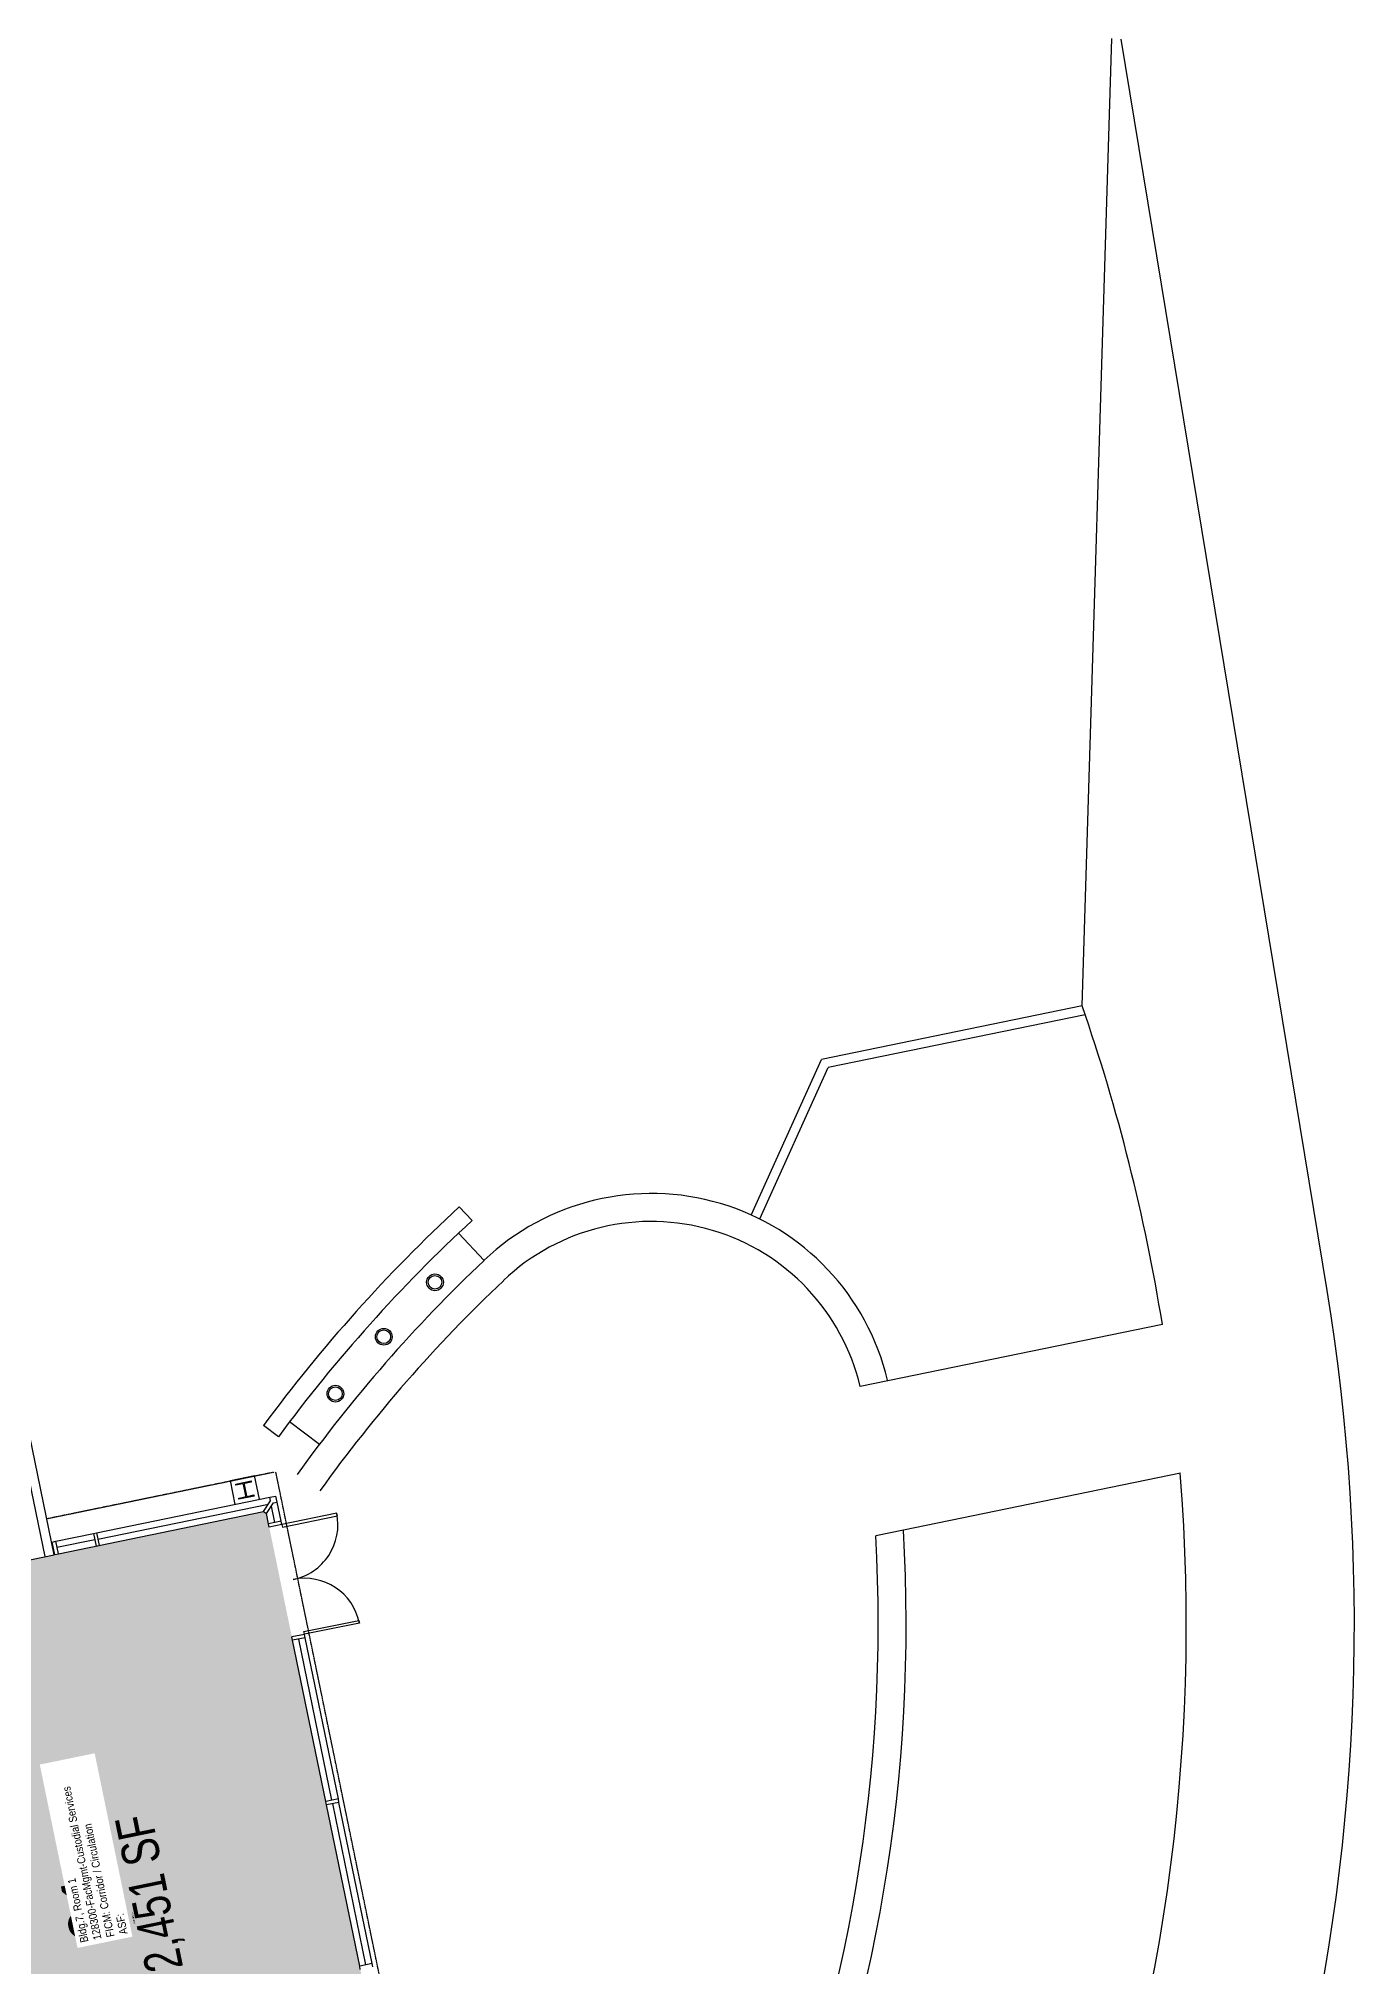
# Model space of a CAD drawing. Header units: inches. Extents: x 69196038 to 69200311, y 27680659 to 27683380.
# Drawn here: x 69199466 to 69200311, y 27682141 to 27683380 of the extents above; entities that cross this region are included whole.
import ezdxf
from ezdxf.enums import TextEntityAlignment as Align

# ---------------------------------------------------------------- set-up
doc = ezdxf.new("R2010")
doc.units = ezdxf.units.IN
doc.header["$MEASUREMENT"] = 0
doc.linetypes.add('DASHED2', pattern=[0.375, 0.25, -0.125])
doc.layers.get('0').update_dxf_attribs({"linetype": 'CONTINUOUS'})
for name, color, linetype in [('A-COLS', 5, 'CONTINUOUS'), ('A-DOOR', 2, 'CONTINUOUS'), ('A-GLAZ', 1, 'CONTINUOUS'), ('A-IDEN-RNUM', 7, 'CONTINUOUS'), ('A-IDEN-SNUM', 4, 'CONTINUOUS'), ('A-IDEN-VNUM', 4, 'CONTINUOUS'), ('A-ROOF', 2, 'CONTINUOUS'), ('A-SITE', 3, 'CONTINUOUS'), ('A-WALL', 5, 'CONTINUOUS'), ('AREA-TEXT', 3, 'CONTINUOUS'), ('Rooms-Category-Color', 7, 'CONTINUOUS'), ('Rooms-College-Color', 7, 'CONTINUOUS'), ('Rooms-Department-Color', 7, 'CONTINUOUS'), ('Rooms-Division-Color', 7, 'CONTINUOUS'), ('Rooms-Information', 7, 'CONTINUOUS')]:
    doc.layers.add(name, color=color, linetype=linetype)
doc.styles.add('Annotative', font='arial.ttf')
doc.styles.add('CP_AREA', font='arial.ttf', dxfattribs={"height": 15})
doc.styles.add('CP_ROOMSNUMBER', font='arial.ttf', dxfattribs={"height": 1})
doc.styles.add('CP_ROOMVNUMBER', font='arial.ttf', dxfattribs={"width": 0.85, "height": 0.075})

# ---------------------------------------------------------------- blocks, each defined once
blk = doc.blocks.new('ADO402')
for p, q in [((-0.476, 0.5), (-0.5, 0.5)), ((-0.5, 0.5), (-0.5, 0)), ((-0.476, 0), (-0.476, 0.5)), ((0.476, 0.499), (0.5, 0.5)), ((0.476, 0), (0.476, 0.499)), ((0.5, 0.5), (0.5, 0)), ((-0.5, 0), (-0.476, 0)), ((0.5, 0), (0.476, 0))]:
    blk.add_line(p, q)
for centre, start, end in [((-0.5, 0), 0, 90), ((0.5, 0), 90, 180)]:
    blk.add_arc(centre, 0.5, start, end)
at = {"style": 'Annotative', "flags": 1}
blk.add_attdef('SILLHT', text='', height=0.1, dxfattribs=at).set_placement((0, 0), align=Align.MIDDLE)

msp = doc.modelspace()

# ---------------------------------------------------------------- hatches: boundary and pattern name
at = {"layer": 'Rooms-Category-Color', "linetype": 'Continuous', "true_color": 0xadadad}
msp.add_hatch(color=253, dxfattribs=at).paths.add_polyline_path([(69199614, 27682423), (69199613.6, 27682425.2), (69199612.2, 27682431.7), (69199610.3, 27682433), (69199478.5, 27682405.8), (69199476.2, 27682405.4), (69199055.1, 27682318.7), (69199047.8, 27682354), (69199043.9, 27682353.1), (69199008.6, 27682345.9), (69198991, 27682342.3), (69198998.3, 27682307), (69198990.7, 27682305.4), (69198955.4, 27682298.2), (69198693.6, 27682244.3), (69198661.8, 27682237.8), (69198649.1, 27682235.1), (69198613.8, 27682227.9), (69198487.5, 27682201.9), (69198480.2, 27682237.2), (69198462.6, 27682233.5), (69198427.3, 27682226.3), (69198423.4, 27682225.5), (69198430.7, 27682190.2), (69198421.8, 27682188.4), (69198386.5, 27682181.1), (69198268.1, 27682156.7), (69198264, 27682176.3), (69198256.8, 27682211.6), (69198256, 27682215.5), (69198138.4, 27682191.3), (69198139.2, 27682187.4), (69198146.5, 27682152.1), (69198150.5, 27682132.6), (69197950.8, 27682091.5), (69197915.5, 27682084.2), (69197623.8, 27682024.2), (69197588.5, 27682016.9), (69197364.5, 27681970.8), (69197365.4, 27681966.4), (69197382.3, 27681884.1), (69197383.2, 27681879.7), (69197579.1, 27681920), (69197586.4, 27681884.8), (69197590.3, 27681885.6), (69197591.3, 27681880.7), (69197626.6, 27681887.9), (69197625.6, 27681892.8), (69197643.2, 27681896.5), (69197635.9, 27681931.7), (69197815.2, 27681968.6), (69197822.4, 27681933.3), (69197826.4, 27681934.1), (69197861.6, 27681941.4), (69197906.2, 27681950.6), (69197941.5, 27681957.8), (69197959.1, 27681961.5), (69197951.8, 27681996.7), (69198209.9, 27682049.8), (69198217.2, 27682014.6), (69198221.1, 27682015.4), (69198279.9, 27682027.5), (69198283.8, 27682028.3), (69198276.5, 27682063.5), (69198328.9, 27682074.3), (69198336.2, 27682039.1), (69198340.1, 27682039.9), (69198375.3, 27682047.1), (69198393, 27682050.7), (69198385.7, 27682086), (69198390.6, 27682087), (69198395.4, 27682063.5), (69198515.7, 27682088.3), (69198510.9, 27682111.8), (69198520.2, 27682113.7), (69198525, 27682090.2), (69198572, 27682099.8), (69198567.2, 27682123.3), (69198588.5, 27682127.7), (69198596.3, 27682089.5), (69198600.3, 27682090.3), (69198670.8, 27682104.8), (69198674.7, 27682105.7), (69198666.8, 27682143.9), (69199340.2, 27682282.4), (69199356.5, 27682203.6), (69199371, 27682133.1), (69199414.4, 27681922), (69199522.9, 27681944.3), (69199525.1, 27681944.8), (69199595.6, 27681959.3), (69199597.8, 27681959.7), (69199703.3, 27681981.4), (69199704.5, 27681983.3), (69199694.3, 27682032.9), (69199693.8, 27682035.1), (69199672.5, 27682138.7), (69199672.1, 27682140.9), (69199650.8, 27682244.5), (69199650.3, 27682246.7), (69199629, 27682350.3), (69199628.5, 27682352.5)])
at = {"layer": 'Rooms-College-Color', "linetype": 'Continuous', "true_color": 0xadadad}
msp.add_hatch(color=253, dxfattribs=at).paths.add_polyline_path([(69199614, 27682423), (69199613.6, 27682425.2), (69199612.2, 27682431.7), (69199610.3, 27682433), (69199478.5, 27682405.8), (69199476.2, 27682405.4), (69199055.1, 27682318.7), (69199047.8, 27682354), (69199043.9, 27682353.1), (69199008.6, 27682345.9), (69198991, 27682342.3), (69198998.3, 27682307), (69198990.7, 27682305.4), (69198955.4, 27682298.2), (69198693.6, 27682244.3), (69198661.8, 27682237.8), (69198649.1, 27682235.1), (69198613.8, 27682227.9), (69198487.5, 27682201.9), (69198480.2, 27682237.2), (69198462.6, 27682233.5), (69198427.3, 27682226.3), (69198423.4, 27682225.5), (69198430.7, 27682190.2), (69198421.8, 27682188.4), (69198386.5, 27682181.1), (69198268.1, 27682156.7), (69198264, 27682176.3), (69198256.8, 27682211.6), (69198256, 27682215.5), (69198138.4, 27682191.3), (69198139.2, 27682187.4), (69198146.5, 27682152.1), (69198150.5, 27682132.6), (69197950.8, 27682091.5), (69197915.5, 27682084.2), (69197623.8, 27682024.2), (69197588.5, 27682016.9), (69197364.5, 27681970.8), (69197365.4, 27681966.4), (69197382.3, 27681884.1), (69197383.2, 27681879.7), (69197579.1, 27681920), (69197586.4, 27681884.8), (69197590.3, 27681885.6), (69197591.3, 27681880.7), (69197626.6, 27681887.9), (69197625.6, 27681892.8), (69197643.2, 27681896.5), (69197635.9, 27681931.7), (69197815.2, 27681968.6), (69197822.4, 27681933.3), (69197826.4, 27681934.1), (69197861.6, 27681941.4), (69197906.2, 27681950.6), (69197941.5, 27681957.8), (69197959.1, 27681961.5), (69197951.8, 27681996.7), (69198209.9, 27682049.8), (69198217.2, 27682014.6), (69198221.1, 27682015.4), (69198279.9, 27682027.5), (69198283.8, 27682028.3), (69198276.5, 27682063.5), (69198328.9, 27682074.3), (69198336.2, 27682039.1), (69198340.1, 27682039.9), (69198375.3, 27682047.1), (69198393, 27682050.7), (69198385.7, 27682086), (69198390.6, 27682087), (69198395.4, 27682063.5), (69198515.7, 27682088.3), (69198510.9, 27682111.8), (69198520.2, 27682113.7), (69198525, 27682090.2), (69198572, 27682099.8), (69198567.2, 27682123.3), (69198588.5, 27682127.7), (69198596.3, 27682089.5), (69198600.3, 27682090.3), (69198670.8, 27682104.8), (69198674.7, 27682105.7), (69198666.8, 27682143.9), (69199340.2, 27682282.4), (69199356.5, 27682203.6), (69199371, 27682133.1), (69199414.4, 27681922), (69199522.9, 27681944.3), (69199525.1, 27681944.8), (69199595.6, 27681959.3), (69199597.8, 27681959.7), (69199703.3, 27681981.4), (69199704.5, 27681983.3), (69199694.3, 27682032.9), (69199693.8, 27682035.1), (69199672.5, 27682138.7), (69199672.1, 27682140.9), (69199650.8, 27682244.5), (69199650.3, 27682246.7), (69199629, 27682350.3), (69199628.5, 27682352.5)])
at = {"layer": 'Rooms-Department-Color', "linetype": 'Continuous', "true_color": 0xacacac}
msp.add_hatch(color=253, dxfattribs=at).paths.add_polyline_path([(69199614, 27682423), (69199613.6, 27682425.2), (69199612.2, 27682431.7), (69199610.3, 27682433), (69199478.5, 27682405.8), (69199476.2, 27682405.4), (69199055.1, 27682318.7), (69199047.8, 27682354), (69199043.9, 27682353.1), (69199008.6, 27682345.9), (69198991, 27682342.3), (69198998.3, 27682307), (69198990.7, 27682305.4), (69198955.4, 27682298.2), (69198693.6, 27682244.3), (69198661.8, 27682237.8), (69198649.1, 27682235.1), (69198613.8, 27682227.9), (69198487.5, 27682201.9), (69198480.2, 27682237.2), (69198462.6, 27682233.5), (69198427.3, 27682226.3), (69198423.4, 27682225.5), (69198430.7, 27682190.2), (69198421.8, 27682188.4), (69198386.5, 27682181.1), (69198268.1, 27682156.7), (69198264, 27682176.3), (69198256.8, 27682211.6), (69198256, 27682215.5), (69198138.4, 27682191.3), (69198139.2, 27682187.4), (69198146.5, 27682152.1), (69198150.5, 27682132.6), (69197950.8, 27682091.5), (69197915.5, 27682084.2), (69197623.8, 27682024.2), (69197588.5, 27682016.9), (69197364.5, 27681970.8), (69197365.4, 27681966.4), (69197382.3, 27681884.1), (69197383.2, 27681879.7), (69197579.1, 27681920), (69197586.4, 27681884.8), (69197590.3, 27681885.6), (69197591.3, 27681880.7), (69197626.6, 27681887.9), (69197625.6, 27681892.8), (69197643.2, 27681896.5), (69197635.9, 27681931.7), (69197815.2, 27681968.6), (69197822.4, 27681933.3), (69197826.4, 27681934.1), (69197861.6, 27681941.4), (69197906.2, 27681950.6), (69197941.5, 27681957.8), (69197959.1, 27681961.5), (69197951.8, 27681996.7), (69198209.9, 27682049.8), (69198217.2, 27682014.6), (69198221.1, 27682015.4), (69198279.9, 27682027.5), (69198283.8, 27682028.3), (69198276.5, 27682063.5), (69198328.9, 27682074.3), (69198336.2, 27682039.1), (69198340.1, 27682039.9), (69198375.3, 27682047.1), (69198393, 27682050.7), (69198385.7, 27682086), (69198390.6, 27682087), (69198395.4, 27682063.5), (69198515.7, 27682088.3), (69198510.9, 27682111.8), (69198520.2, 27682113.7), (69198525, 27682090.2), (69198572, 27682099.8), (69198567.2, 27682123.3), (69198588.5, 27682127.7), (69198596.3, 27682089.5), (69198600.3, 27682090.3), (69198670.8, 27682104.8), (69198674.7, 27682105.7), (69198666.8, 27682143.9), (69199340.2, 27682282.4), (69199356.5, 27682203.6), (69199371, 27682133.1), (69199414.4, 27681922), (69199522.9, 27681944.3), (69199525.1, 27681944.8), (69199595.6, 27681959.3), (69199597.8, 27681959.7), (69199703.3, 27681981.4), (69199704.5, 27681983.3), (69199694.3, 27682032.9), (69199693.8, 27682035.1), (69199672.5, 27682138.7), (69199672.1, 27682140.9), (69199650.8, 27682244.5), (69199650.3, 27682246.7), (69199629, 27682350.3), (69199628.5, 27682352.5)])
at = {"layer": 'Rooms-Division-Color', "linetype": 'Continuous', "true_color": 0xadadad}
msp.add_hatch(color=253, dxfattribs=at).paths.add_polyline_path([(69199614, 27682423), (69199613.6, 27682425.2), (69199612.2, 27682431.7), (69199610.3, 27682433), (69199478.5, 27682405.8), (69199476.2, 27682405.4), (69199055.1, 27682318.7), (69199047.8, 27682354), (69199043.9, 27682353.1), (69199008.6, 27682345.9), (69198991, 27682342.3), (69198998.3, 27682307), (69198990.7, 27682305.4), (69198955.4, 27682298.2), (69198693.6, 27682244.3), (69198661.8, 27682237.8), (69198649.1, 27682235.1), (69198613.8, 27682227.9), (69198487.5, 27682201.9), (69198480.2, 27682237.2), (69198462.6, 27682233.5), (69198427.3, 27682226.3), (69198423.4, 27682225.5), (69198430.7, 27682190.2), (69198421.8, 27682188.4), (69198386.5, 27682181.1), (69198268.1, 27682156.7), (69198264, 27682176.3), (69198256.8, 27682211.6), (69198256, 27682215.5), (69198138.4, 27682191.3), (69198139.2, 27682187.4), (69198146.5, 27682152.1), (69198150.5, 27682132.6), (69197950.8, 27682091.5), (69197915.5, 27682084.2), (69197623.8, 27682024.2), (69197588.5, 27682016.9), (69197364.5, 27681970.8), (69197365.4, 27681966.4), (69197382.3, 27681884.1), (69197383.2, 27681879.7), (69197579.1, 27681920), (69197586.4, 27681884.8), (69197590.3, 27681885.6), (69197591.3, 27681880.7), (69197626.6, 27681887.9), (69197625.6, 27681892.8), (69197643.2, 27681896.5), (69197635.9, 27681931.7), (69197815.2, 27681968.6), (69197822.4, 27681933.3), (69197826.4, 27681934.1), (69197861.6, 27681941.4), (69197906.2, 27681950.6), (69197941.5, 27681957.8), (69197959.1, 27681961.5), (69197951.8, 27681996.7), (69198209.9, 27682049.8), (69198217.2, 27682014.6), (69198221.1, 27682015.4), (69198279.9, 27682027.5), (69198283.8, 27682028.3), (69198276.5, 27682063.5), (69198328.9, 27682074.3), (69198336.2, 27682039.1), (69198340.1, 27682039.9), (69198375.3, 27682047.1), (69198393, 27682050.7), (69198385.7, 27682086), (69198390.6, 27682087), (69198395.4, 27682063.5), (69198515.7, 27682088.3), (69198510.9, 27682111.8), (69198520.2, 27682113.7), (69198525, 27682090.2), (69198572, 27682099.8), (69198567.2, 27682123.3), (69198588.5, 27682127.7), (69198596.3, 27682089.5), (69198600.3, 27682090.3), (69198670.8, 27682104.8), (69198674.7, 27682105.7), (69198666.8, 27682143.9), (69199340.2, 27682282.4), (69199356.5, 27682203.6), (69199371, 27682133.1), (69199414.4, 27681922), (69199522.9, 27681944.3), (69199525.1, 27681944.8), (69199595.6, 27681959.3), (69199597.8, 27681959.7), (69199703.3, 27681981.4), (69199704.5, 27681983.3), (69199694.3, 27682032.9), (69199693.8, 27682035.1), (69199672.5, 27682138.7), (69199672.1, 27682140.9), (69199650.8, 27682244.5), (69199650.3, 27682246.7), (69199629, 27682350.3), (69199628.5, 27682352.5)])

# ---------------------------------------------------------------- linework, layer by layer
at = {"layer": 'A-COLS'}
for p, q in [((69199589, 27682453), (69199604.6, 27682456.3)), ((69199592.1, 27682437.6), (69199589, 27682453)), ((69199607.8, 27682440.9), (69199604.6, 27682456.3))]:
    msp.add_line(p, q, dxfattribs=at)
msp.add_lwpolyline([(69199592.5, 27682450.7), (69199602.3, 27682452.7), (69199602.4, 27682452), (69199598.3, 27682451.1, 0.414214), (69199597.9, 27682450.5), (69199599.4, 27682443.2, 0.414214), (69199600, 27682442.8), (69199604.1, 27682443.7), (69199604.3, 27682443), (69199594.5, 27682440.9), (69199594.4, 27682441.7), (69199598.5, 27682442.5, 0.414214), (69199598.9, 27682443.1), (69199597.4, 27682450.4, 0.414214), (69199596.8, 27682450.8), (69199592.6, 27682450)], format="xyb", close=True, dxfattribs=at)
at = {"layer": 'A-GLAZ'}
for p, q in [((69199503, 27682419.3), (69199614.4, 27682442.2)), ((69199621.7, 27682426.9), (69199619.1, 27682439.1)), ((69199478.5, 27682405.8), (69199610.3, 27682433)), ((69199613.6, 27682425.2), (69199612.2, 27682431.7)), ((69199476.8, 27682413.9), (69199501, 27682418.9)), ((69199658.4, 27682248.3), (69199637.1, 27682351.9)), ((69199650.3, 27682246.7), (69199629, 27682350.3)), ((69199672.1, 27682140.9), (69199650.8, 27682244.5)), ((69199680.2, 27682142.6), (69199658.8, 27682246.1))]:
    msp.add_line(p, q, dxfattribs=at)
at = {"layer": 'A-GLAZ', "linetype": 'Continuous'}
for p, q in [((69199503.8, 27682415.2), (69199613.6, 27682437.8)), ((69199617.6, 27682426), (69199615.4, 27682436.6)), ((69199501.9, 27682414.8), (69199477.6, 27682409.9)), ((69199654.3, 27682247.5), (69199633, 27682351.1)), ((69199676.1, 27682141.7), (69199654.8, 27682245.3))]:
    msp.add_line(p, q, dxfattribs=at)
at = {"layer": 'A-ROOF', "linetype": 'DASHED2'}
for p, q in [((69199617, 27682458.3), (69199471, 27682428.3)), ((69199763, 27681754.8), (69199618.2, 27682458.6))]:
    msp.add_line(p, q, dxfattribs=at)
at = {"layer": 'A-SITE', "linetype": 'Continuous'}
for p, q in [((69200136.4, 27682758.2), (69200155.5, 27683379.9)), ((69200293.8, 27682575.1), (69200161.5, 27683379.5)), ((69200136.4, 27682758.2), (69199968.9, 27682723.7)), ((69200138.3, 27682752.4), (69199973.1, 27682718.4)), ((69199923.7, 27682623.6), (69199968.9, 27682723.7)), ((69199929.2, 27682621.2), (69199973.1, 27682718.4)), ((69199744.3, 27682620.2), (69199736.1, 27682628.9)), ((69199752.1, 27682594.5), (69199735.6, 27682611.9)), ((69200188, 27682553.3), (69200011.4, 27682517)), ((69200011.4, 27682517), (69199993.8, 27682513.4)), ((69199619.9, 27682481.1), (69199610.3, 27682488.3)), ((69199646.2, 27682476.2), (69199627.1, 27682490.7)), ((69200199.5, 27682457.7), (69200021.6, 27682421.1)), ((69200021.6, 27682421.1), (69200003.8, 27682417.4))]:
    msp.add_line(p, q, dxfattribs=at)
for centre, radius in [((69199720.5, 27682580.4), 5.38), ((69199720.5, 27682580.4), 4.38), ((69199687.6, 27682545.4), 5.38), ((69199687.6, 27682545.4), 4.38), ((69199656.5, 27682508.8), 5.38), ((69199656.5, 27682508.8), 4.38)]:
    msp.add_circle(centre, radius, dxfattribs=at)
for centre, radius, start, end in [((69198991.3, 27682360.8), 1212, 9.1395, 19.1371), ((69199859.5, 27682481.5), 156, 13.3724, 133.542), ((69200412, 27681897.3), 996, 132.7373, 143.6033), ((69200412, 27681897.3), 984, 132.7286, 143.6117), ((69199859.5, 27682481.5), 138, 13.3724, 133.542), ((69200412, 27681897.3), 960, 133.4267, 144.3455), ((69200412, 27681897.3), 942, 133.4278, 144.3455), ((69198991.3, 27682360.8), 1320, 324.2755, 9.3432), ((69198991.3, 27682360.8), 1212, 314.0493, 4.5842), ((69198991.3, 27682360.8), 1014, 312.6732, 3.1997), ((69198991.3, 27682360.8), 1032, 312.0735, 3.3477)]:
    msp.add_arc(centre, radius, start, end, dxfattribs=at)
at = {"layer": 'A-WALL'}
for p, q in [((69199469.9, 27682404.1), (69199393.5, 27682775.3)), ((69199475.8, 27682405.3), (69199398.2, 27682782.4)), ((69199610.3, 27682433), (69199614.9, 27682439.9)), ((69199612.2, 27682431.7), (69199616.8, 27682438.6)), ((69199614.4, 27682442.2), (69199618.3, 27682443)), ((69199614.9, 27682439.9), (69199614.4, 27682442.2)), ((69199616.8, 27682438.6), (69199619.1, 27682439.1)), ((69199619.1, 27682439.1), (69199618.3, 27682443)), ((69199610.3, 27682433), (69199612.2, 27682431.7)), ((69199621.7, 27682426.9), (69199613.6, 27682425.2)), ((69199614, 27682423), (69199613.6, 27682425.2)), ((69199622.1, 27682424.7), (69199621.7, 27682426.9)), ((69199622.1, 27682424.7), (69199621.8, 27682426.2)), ((69199474.6, 27682413.4), (69199476.8, 27682413.9)), ((69199476.2, 27682405.4), (69199474.6, 27682413.4)), ((69199478.5, 27682405.8), (69199476.8, 27682413.9)), ((69199501, 27682418.9), (69199503, 27682419.3)), ((69199501, 27682418.9), (69199502.7, 27682410.8)), ((69199503, 27682419.3), (69199504.7, 27682411.2)), ((69199622.1, 27682424.7), (69199614, 27682423)), ((69199055.1, 27682318.7), (69199475.8, 27682405.3)), ((69199476.2, 27682405.4), (69199478.5, 27682405.8)), ((69199502.7, 27682410.8), (69199504.7, 27682411.2)), ((69199636.6, 27682354.1), (69199628.5, 27682352.5)), ((69199629, 27682350.3), (69199628.5, 27682352.5)), ((69199637.1, 27682351.9), (69199629, 27682350.3)), ((69199637.1, 27682351.9), (69199636.6, 27682354.1)), ((69199658.4, 27682248.3), (69199650.3, 27682246.7)), ((69199650.8, 27682244.5), (69199650.3, 27682246.7)), ((69199658.8, 27682246.1), (69199650.8, 27682244.5)), ((69199658.8, 27682246.1), (69199658.4, 27682248.3)), ((69199680.2, 27682142.6), (69199672.1, 27682140.9)), ((69199672.5, 27682138.7), (69199672.1, 27682140.9)), ((69199680.6, 27682140.4), (69199680.2, 27682142.6))]:
    msp.add_line(p, q, dxfattribs=at)

# ---------------------------------------------------------------- block references
at = {"layer": 'A-DOOR', "xscale": 72.0000000000032, "yscale": 72.0000000000032, "zscale": 84, "rotation": 281.627818177138}
msp.add_blockref('ADO402', (69199629.4, 27682389.4), dxfattribs=at)

# ---------------------------------------------------------------- texts
at = {"layer": 'A-IDEN-RNUM', "style": 'CP_ROOMSNUMBER'}
msp.add_text('0001-00', height=0.96, rotation=101.63, dxfattribs=at).set_placement((69199527.9, 27682168.2))
at = {"layer": 'A-IDEN-SNUM', "style": 'CP_ROOMSNUMBER'}
msp.add_text('0070000100', height=0.96, rotation=101.63, dxfattribs=at).set_placement((69199527.9, 27682168.2))
at = {"layer": 'A-IDEN-VNUM', "style": 'CP_ROOMVNUMBER', "width": 0.85}
msp.add_text('01', height=36, rotation=101.63, dxfattribs=at).set_placement((69199500.7, 27682181.4), align=Align.MIDDLE_CENTER)
at = {"layer": 'AREA-TEXT', "linetype": 'Continuous', "style": 'CP_AREA', "width": 0.75}
msp.add_text('2,451 SF', height=24, rotation=101.6278, dxfattribs=at).set_placement((69199536.7, 27682187.6), align=Align.MIDDLE_CENTER)

# ---------------------------------------------------------------- next in the draw order: texts
at = {"layer": 'Rooms-Information', "linetype": 'Continuous', "insert": (69199523.1, 27682161.8), "char_height": 5.143, "width": 115.2, "attachment_point": 7, "rotation": 101.63, "style": 'CP_ROOMVNUMBER', "bg_fill": 3, "box_fill_scale": 1.5, "bg_fill_color": 256, "bg_fill_true_color": 13158600, "bg_fill_transparency": 0}
msp.add_mtext('Bldg.7, Room 1^M^J128300-FacMgmt-Custodial Services^M^JFICM: Corridor / Circulation^M^JASF: ', dxfattribs=at)

doc.saveas('drawing.dxf')
